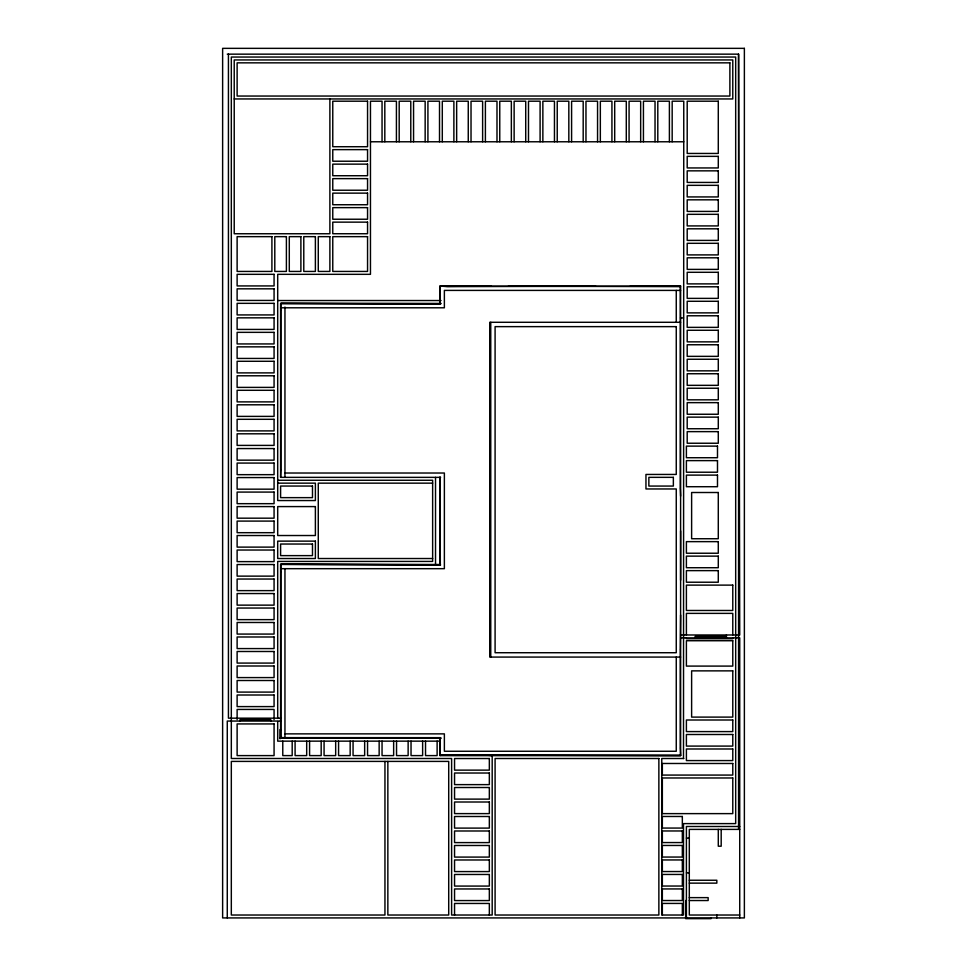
<?xml version="1.0" encoding="UTF-8"?>
<svg xmlns="http://www.w3.org/2000/svg" width="967" height="967" viewBox="0 0 967 967"><rect width="100%" height="100%" fill="white"/><g stroke="black" fill="none" stroke-linecap="round" stroke-linejoin="round"><path stroke-width="1.45" d="M683.5 758.503L683.766 101.197L672.174 101.197L672.174 141.774M440.601 477.36L280.599 477.36L280.889 470.119M440.021 477.36L440.311 564.619L280.599 564.329L280.599 738.244L440.311 738.208L440.021 755.614L440.021 738.208M630.363 286.051L680.599 286.051L447.842 286.631M492.191 755.602L488.601 755.324M227.269 54.152L738.57 54.152L739.731 634.981L680.599 634.981M234.219 98.948L732.781 98.948L732.781 59.942L234.219 59.942L234.219 233.748L329.88 233.748L329.88 98.948M370.458 141.774L683.766 141.774M440.021 304.025L440.021 286.051L447.262 286.631M440.021 286.051L447.262 286.341M447.842 286.341L491.103 286.051M680.019 286.631L440.601 286.051M680.599 290.402L444.373 290.402L444.373 307.796L280.599 307.796M277.698 300.532L441.025 300.532M280.599 477.36L280.599 303.433L441.109 303.433M280.599 303.433L440.021 303.735L440.311 286.341M440.601 304.025L281.179 303.445M680.49 317.938L683.5 317.938M680.599 322.289L489.725 322.289L489.725 657.077L680.599 657.077M284.951 473.02L444.373 473.02L444.373 568.681L280.599 568.681M277.698 480.261L432.636 480.261L432.636 561.428L277.698 561.428L277.698 718.493M277.698 483.149L315.387 483.149L315.387 500.543L277.698 500.543L277.698 274.326L370.458 274.326L370.458 101.197L382.05 101.197L382.05 141.774M432.636 483.149L318.276 483.149L318.276 558.527L432.636 558.527M680.599 496.119L680.309 488.504M680.599 530.895L680.599 580.236M280.599 564.329L440.311 564.619M440.601 564.909L281.179 564.329M680.599 615.024L680.309 649.256M680.599 637.869L739.731 637.869L739.731 917.925M280.599 718.167L228.43 718.167L228.43 54.152M280.599 721.056L227.269 721.056L227.269 917.925M280.889 729.577L280.019 729.577L280.019 738.824M284.951 733.868L444.373 733.868L444.373 751.262L676.259 751.262L676.259 657.077M440.601 737.664L280.599 737.628L302.333 738.208M439.888 737.918L393.642 738.208M280.019 738.244L441.157 738.244M440.021 741.145L277.698 741.145L277.698 721.503M440.021 755.034L680.019 755.602M440.311 755.324L680.599 755.312M440.021 755.614L680.599 755.602L680.599 286.051M683.766 758.503L661.766 758.503L661.766 915.024L683.5 915.024L683.5 823.606L735.682 823.606L735.682 57.041L231.318 57.041L231.318 758.503L451.613 758.503L451.613 915.024L492.191 915.024L492.191 755.312M739.731 826.495L686.401 826.495L686.401 917.925M739.731 829.396L689.302 829.396L689.302 915.024L739.731 915.024M686.401 838.099L689.302 838.099M686.401 872.875L689.302 872.875M689.302 880.248L716.837 880.248L716.837 883.137L689.302 883.137M689.302 897.63L708.146 897.63L708.146 900.531L689.302 900.531M686.401 900.531L685.676 900.531L685.676 918.65L711.035 918.65L711.035 917.925M680.599 755.614L680.309 748.361M738.57 54.152L738.57 829.396M732.781 634.981L732.781 613.38L686.401 613.38L686.401 634.981M732.781 637.869L732.781 638.74L686.401 638.74L686.401 637.869M726.398 634.981L726.398 637.869M725.818 637.869L725.818 636.419L695.092 636.419L695.092 637.869M721.189 829.396L721.189 846.21L718.288 846.21L718.288 829.396M716.837 915.024L716.837 917.925M682.339 915.024L682.339 903.432L662.347 903.432L662.347 915.024M680.309 286.341L680.309 328.067M680.309 328.647L680.309 487.924M680.309 649.836L680.309 747.781M676.259 290.402L676.259 322.289M669.394 141.774L669.394 101.197L657.802 101.197L657.802 141.774M655.034 141.774L655.034 101.197L643.43 101.197L643.43 141.774M640.662 141.774L640.662 101.197L629.07 101.197L629.07 141.774M626.29 141.774L626.29 101.197L614.698 101.197L614.698 141.774M611.93 141.774L611.93 101.197L600.338 101.197L600.338 141.774M597.558 141.774L597.558 101.197L585.966 101.197L585.966 141.774M595.575 286.051L508.497 286.051M583.186 141.774L583.186 101.197L571.594 101.197L571.594 141.774M568.826 141.774L568.826 101.197L557.234 101.197L557.234 141.774M554.454 141.774L554.454 101.197L542.862 101.197L542.862 141.774M540.094 141.774L540.094 101.197L528.49 101.197L528.49 141.774M525.722 141.774L525.722 101.197L514.13 101.197L514.13 141.774M511.35 141.774L511.35 101.197L499.758 101.197L499.758 141.774M496.99 141.774L496.99 101.197L485.398 101.197L485.398 141.774M490.752 322.289L490.752 657.077M489.338 915.06L489.338 903.456L454.55 903.456L454.55 915.06M482.618 141.774L482.618 101.197L471.026 101.197L471.026 141.774M468.258 141.774L468.258 101.197L456.654 101.197L456.654 141.774M453.886 141.774L453.886 101.197L442.294 101.197L442.294 141.774M440.021 477.069L440.021 564.909M439.514 141.774L439.514 101.197L427.922 101.197L427.922 141.774M437.12 741.145L437.12 755.602L425.528 755.602L425.528 741.145M435.525 477.36L435.525 564.329M425.154 141.774L425.154 101.197L413.562 101.197L413.562 141.774M422.627 741.145L422.627 755.602L411.035 755.602L411.035 741.145M410.782 141.774L410.782 101.197L399.19 101.197L399.19 141.774M408.134 741.145L408.134 755.602L396.543 755.602L396.543 741.145M396.422 141.774L396.422 101.197L384.818 101.197L384.818 141.774M393.642 741.145L393.642 755.602L382.05 755.602L382.05 741.145M387.852 761.404L387.852 915.024L448.712 915.024L448.712 761.404L231.318 761.404L231.318 915.024L384.951 915.024L384.951 761.404M379.149 741.145L379.149 755.602L367.557 755.602L367.557 741.145M364.656 741.145L364.656 755.602L353.064 755.602L353.064 741.145M358.866 738.208L337.12 738.208M350.163 741.145L350.163 755.602L338.571 755.602L338.571 741.145M335.67 741.145L335.67 755.602L324.078 755.602L324.078 741.145M321.177 741.145L321.177 755.602L309.585 755.602L309.585 741.145M306.684 741.145L306.684 755.602L295.092 755.602L295.092 741.145M292.191 741.145L292.191 755.602L282.775 755.602L282.775 741.145M284.951 307.047L284.951 477.36M284.951 568.681L284.951 738.208M280.889 303.723L280.889 310.105M280.889 310.685L280.889 469.539M280.889 564.619L280.889 571.545M280.889 572.126L280.889 730.387M280.889 730.967L280.889 738.244M274.072 719.593L274.072 709.44L237.12 709.44L237.12 719.593M270.748 721.056L270.748 719.617L240.021 719.617L240.021 721.056M744.372 48.35L222.628 48.35L222.628 917.925L744.372 917.925L744.372 48.35M729.88 62.843L237.12 62.843L237.12 96.047L729.88 96.047L729.88 62.843M367.557 101.197L332.769 101.197L332.769 146.718L367.557 146.718L367.557 101.197M718.288 101.197L687.199 101.197L687.199 153.451L718.288 153.451L718.288 101.197M367.557 149.631L332.769 149.631L332.769 161.223L367.557 161.223L367.557 149.631M718.288 156.352L687.199 156.352L687.199 167.944L718.288 167.944L718.288 156.352M367.557 164.136L332.769 164.136L332.769 175.728L367.557 175.728L367.557 164.136M718.288 170.845L687.199 170.845L687.199 182.437L718.288 182.437L718.288 170.845M367.557 178.629L332.769 178.629L332.769 190.233L367.557 190.233L367.557 178.629M718.288 185.338L687.199 185.338L687.199 196.93L718.288 196.93L718.288 185.338M367.557 193.134L332.769 193.134L332.769 204.738L367.557 204.738L367.557 193.134M718.288 199.831L687.199 199.831L687.199 211.422L718.288 211.422L718.288 199.831M367.557 207.639L332.769 207.639L332.769 219.231L367.557 219.231L367.557 207.639M718.288 214.323L687.199 214.323L687.199 225.915L718.288 225.915L718.288 214.323M367.557 222.144L332.769 222.144L332.769 233.736L367.557 233.736L367.557 222.144M718.288 228.816L687.199 228.816L687.199 240.408L718.288 240.408L718.288 228.816M271.908 236.649L237.12 236.649L237.12 271.437L271.908 271.437L271.908 236.649M286.401 236.649L274.797 236.649L274.797 271.437L286.401 271.437L286.401 236.649M300.894 236.649L289.29 236.649L289.29 271.437L300.894 271.437L300.894 236.649M315.387 236.649L303.783 236.649L303.783 271.437L315.387 271.437L315.387 236.649M329.88 236.649L318.276 236.649L318.276 271.437L329.88 271.437L329.88 236.649M367.557 236.649L332.769 236.649L332.769 271.437L367.557 271.437L367.557 236.649M718.288 243.309L687.199 243.309L687.199 254.901L718.288 254.901L718.288 243.309M718.288 257.802L687.199 257.802L687.199 269.394L718.288 269.394L718.288 257.802M718.288 272.295L687.199 272.295L687.199 283.887L718.288 283.887L718.288 272.295M274.072 274.326L237.12 274.326L237.12 285.93L274.072 285.93L274.072 274.326M718.288 286.788L687.199 286.788L687.199 298.38L718.288 298.38L718.288 286.788M274.072 288.831L237.12 288.831L237.12 300.435L274.072 300.435L274.072 288.831M718.288 301.281L687.199 301.281L687.199 312.873L718.288 312.873L718.288 301.281M274.072 303.336L237.12 303.336L237.12 314.928L274.072 314.928L274.072 303.336M718.288 315.774L687.199 315.774L687.199 327.366L718.288 327.366L718.288 315.774M274.072 317.841L237.12 317.841L237.12 329.433L274.072 329.433L274.072 317.841M676.259 326.641L495.092 326.641L495.092 652.725L676.259 652.725L676.259 488.964L645.956 488.964L645.956 474.446L676.259 474.446L676.259 326.641M718.288 330.267L687.199 330.267L687.199 341.859L718.288 341.859L718.288 330.267M274.072 332.346L237.12 332.346L237.12 343.938L274.072 343.938L274.072 332.346M718.288 344.76L687.199 344.76L687.199 356.352L718.288 356.352L718.288 344.76M274.072 346.851L237.12 346.851L237.12 358.443L274.072 358.443L274.072 346.851M718.288 359.253L687.199 359.253L687.199 370.845L718.288 370.845L718.288 359.253M274.072 361.283L237.12 361.283L237.12 372.887L274.072 372.887L274.072 361.283M718.288 373.745L687.199 373.745L687.199 385.337L718.288 385.337L718.288 373.745M274.072 375.788L237.12 375.788L237.12 387.392L274.072 387.392L274.072 375.788M718.288 388.238L687.199 388.238L687.199 399.83L718.288 399.83L718.288 388.238M274.072 390.293L237.12 390.293L237.12 401.885L274.072 401.885L274.072 390.293M718.288 402.647L687.199 402.647L687.199 414.251L718.288 414.251L718.288 402.647M274.072 404.798L237.12 404.798L237.12 416.39L274.072 416.39L274.072 404.798M718.288 417.14L687.199 417.14L687.199 428.744L718.288 428.744L718.288 417.14M274.072 419.303L237.12 419.303L237.12 430.895L274.072 430.895L274.072 419.303M718.288 431.633L687.199 431.633L687.199 443.237L718.288 443.237L718.288 431.633M274.072 433.808L237.12 433.808L237.12 445.4L274.072 445.4L274.072 433.808M717.49 446.125L686.401 446.125L686.401 457.729L717.49 457.729L717.49 446.125M274.072 448.567L237.12 448.567L237.12 460.159L274.072 460.159L274.072 448.567M717.49 460.618L686.401 460.618L686.401 472.222L717.49 472.222L717.49 460.618M274.072 463.072L237.12 463.072L237.12 474.664L274.072 474.664L274.072 463.072M717.49 475.111L686.401 475.111L686.401 486.715L717.49 486.715L717.49 475.111M673.358 477.347L648.857 477.347L648.857 486.063L673.358 486.063L673.358 477.347M274.072 477.577L237.12 477.577L237.12 489.169L274.072 489.169L274.072 477.577M312.486 486.05L280.599 486.05L280.599 497.642L312.486 497.642L312.486 486.05M274.072 492.082L237.12 492.082L237.12 503.674L274.072 503.674L274.072 492.082M718.288 492.505L691.623 492.505L691.623 538.74L718.288 538.74L718.288 492.505M274.072 506.587L237.12 506.587L237.12 518.179L274.072 518.179L274.072 506.587M315.387 506.587L277.698 506.587L277.698 535.525L315.387 535.525L315.387 506.587M274.072 521.092L237.12 521.092L237.12 532.684L274.072 532.684L274.072 521.092M274.072 535.525L237.12 535.525L237.12 547.117L274.072 547.117L274.072 535.525M315.387 541.133L277.698 541.133L277.698 558.527L315.387 558.527L315.387 541.133M718.288 541.641L686.401 541.641L686.401 553.233L718.288 553.233L718.288 541.641M312.486 544.034L280.599 544.034L280.599 555.626L312.486 555.626L312.486 544.034M274.072 550.03L237.12 550.03L237.12 561.622L274.072 561.622L274.072 550.03M718.288 556.134L686.401 556.134L686.401 567.726L718.288 567.726L718.288 556.134M274.072 564.535L237.12 564.535L237.12 576.127L274.072 576.127L274.072 564.535M718.288 570.627L686.401 570.627L686.401 582.219L718.288 582.219L718.288 570.627M274.072 579.04L237.12 579.04L237.12 590.632L274.072 590.632L274.072 579.04M732.781 585.12L686.401 585.12L686.401 610.479L732.781 610.479L732.781 585.12M274.072 593.545L237.12 593.545L237.12 605.137L274.072 605.137L274.072 593.545M274.072 608.05L237.12 608.05L237.12 619.642L274.072 619.642L274.072 608.05M274.072 622.482L237.12 622.482L237.12 634.074L274.072 634.074L274.072 622.482M274.072 636.987L237.12 636.987L237.12 648.579L274.072 648.579L274.072 636.987M732.781 640.734L686.401 640.734L686.401 666.094L732.781 666.094L732.781 640.734M274.072 651.492L237.12 651.492L237.12 663.084L274.072 663.084L274.072 651.492M274.072 665.997L237.12 665.997L237.12 677.589L274.072 677.589L274.072 665.997M732.781 670.868L691.623 670.868L691.623 717.103L732.781 717.103L732.781 670.868M274.072 680.502L237.12 680.502L237.12 692.094L274.072 692.094L274.072 680.502M274.072 695.007L237.12 695.007L237.12 706.599L274.072 706.599L274.072 695.007M732.781 720.004L686.401 720.004L686.401 731.596L732.781 731.596L732.781 720.004M274.072 723.932L237.12 723.932L237.12 755.602L274.072 755.602L274.072 723.932M732.781 734.497L686.401 734.497L686.401 746.089L732.781 746.089L732.781 734.497M732.781 748.99L686.401 748.99L686.401 760.582L732.781 760.582L732.781 748.99M489.338 758.527L454.55 758.527L454.55 770.131L489.338 770.131L489.338 758.527M658.865 758.503L495.092 758.503L495.092 915.024L658.865 915.024L658.865 758.503M732.781 763.483L662.347 763.483L662.347 775.075L732.781 775.075L732.781 763.483M489.338 773.02L454.55 773.02L454.55 784.624L489.338 784.624L489.338 773.02M732.781 777.976L662.347 777.976L662.347 813.622L732.781 813.622L732.781 777.976M489.338 787.513L454.55 787.513L454.55 799.117L489.338 799.117L489.338 787.513M489.338 802.006L454.55 802.006L454.55 813.61L489.338 813.61L489.338 802.006M489.338 816.499L454.55 816.499L454.55 828.103L489.338 828.103L489.338 816.499M682.339 816.474L662.347 816.474L662.347 828.066L682.339 828.066L682.339 816.474M489.338 830.991L454.55 830.991L454.55 842.595L489.338 842.595L489.338 830.991M682.339 830.967L662.347 830.967L662.347 842.559L682.339 842.559L682.339 830.967M489.338 845.484L454.55 845.484L454.55 857.088L489.338 857.088L489.338 845.484M682.339 845.46L662.347 845.46L662.347 857.052L682.339 857.052L682.339 845.46M489.338 859.977L454.55 859.977L454.55 871.581L489.338 871.581L489.338 859.977M682.339 859.953L662.347 859.953L662.347 871.545L682.339 871.545L682.339 859.953M489.338 874.47L454.55 874.47L454.55 886.074L489.338 886.074L489.338 874.47M682.339 874.446L662.347 874.446L662.347 886.038L682.339 886.038L682.339 874.446M489.338 888.963L454.55 888.963L454.55 900.567L489.338 900.567L489.338 888.963M682.339 888.939L662.347 888.939L662.347 900.531L682.339 900.531L682.339 888.939"/></g></svg>
